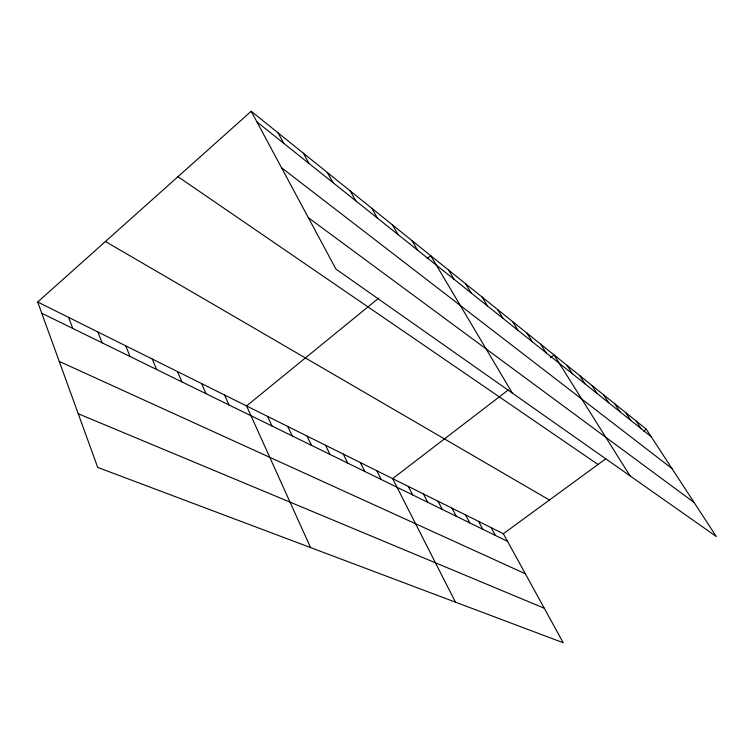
<?xml version="1.0" encoding="UTF-8"?>
<svg xmlns="http://www.w3.org/2000/svg" width="754" height="754" viewBox="0 0 754 754"><rect width="100%" height="100%" fill="white"/><g stroke="black" fill="none" stroke-linecap="round" stroke-linejoin="round"><path stroke-width="1.13" d="M37.7 302.024L503.361 533.728L563.219 642.747L97.709 467.414L37.7 302.024L251.214 111.253L646.291 429.167L716.3 536.518L335.926 269.084L251.214 111.253M378.772 298.075L246.558 405.944L310.573 547.592M427.198 258.575L430.723 255.7L512.418 393.183M508.337 389.931L392.627 478.63L455.473 602.173M550.335 357.735L554.02 354.917L630.08 475.906M503.361 533.728L605.519 458.988M643.586 431.147L646.291 429.167M78.237 413.748L544.256 608.214M59.246 361.411L525.34 573.766M41.781 313.259L507.565 541.391M105.419 241.516L549.421 500.034M177.963 176.7L598.007 464.492M308.339 217.68L694.095 502.466M281.525 167.727L671.974 468.545M256.944 121.922L651.202 436.689M636.188 421.034L641.136 428.658M625.716 412.608L630.712 420.336M614.859 403.871L619.911 411.712M603.596 394.813L608.695 402.759M591.909 385.407L597.055 393.465M579.769 375.643L584.963 383.814M567.149 365.483L572.39 373.777M540.759 344.248L546.094 352.778M526.961 333.145L532.343 341.798M512.588 321.581L518.007 330.356M497.602 309.517L503.069 318.424M481.976 296.935L487.48 305.973M465.642 283.806L471.193 292.976M448.573 270.064L454.162 279.376M412.014 240.639L417.659 250.234M392.391 224.852L398.074 234.598M371.797 208.283L377.5 218.17M350.148 190.856L355.869 200.903M327.359 172.525L333.098 182.722M303.344 153.203L309.083 163.552M278 132.808L283.74 143.317M491.174 527.668L495.397 535.425M478.554 521.391L482.814 529.261M465.501 514.897L469.78 522.88M451.976 508.158L456.274 516.264M437.951 501.184L442.278 509.412M423.409 493.945L427.754 502.296M408.31 486.434L412.674 494.916M376.821 470.769L381.213 479.506M360.393 462.588L364.795 471.467M343.306 454.087L347.726 463.107M325.53 445.246L329.95 454.398M307.019 436.029L311.44 445.331M287.717 426.425L292.147 435.878M267.585 416.406L272.006 426.019M224.588 395.011L228.99 404.945M201.591 383.569L205.974 393.673M177.51 371.59L181.865 381.873M152.261 359.027L156.587 369.488M125.758 345.841L130.037 356.482M97.897 331.977L102.12 342.816M68.586 317.387L72.742 328.424"/></g></svg>
